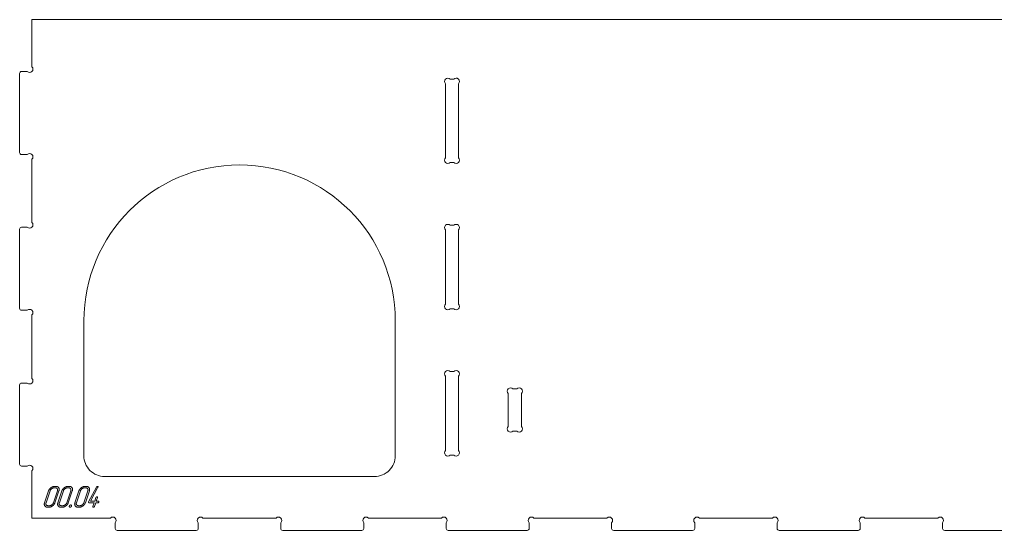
# Model space of a CAD drawing. Header units: millimetres. Extents: x 10 to 1367, y -717 to -10.
# Drawn here: x 433.7 to 903.8, y -683.2 to -437.2 of the extents above; entities that cross this region are included whole.
import ezdxf

# ---------------------------------------------------------------- set-up
doc = ezdxf.new("R2010")
doc.units = ezdxf.units.MM
doc.layers.add('cut', color=7, linetype='Continuous', lineweight=0)
doc.layers.add('mark', color=7, linetype='Continuous', lineweight=0)

msp = doc.modelspace()

# ---------------------------------------------------------------- linework, layer by layer
at = {"layer": 'cut'}
msp.add_lwpolyline([(917.33, -683.2), (879.33, -683.2, -0.414214), (878.33, -682.2), (878.33, -679.44, 1), (876.08, -677.2), (840.87, -677.2, 1), (838.63, -679.44), (838.63, -682.2, -0.414214), (837.63, -683.2), (799.63, -683.2, -0.414214), (798.63, -682.2), (798.63, -679.44, 1), (796.38, -677.2), (761.17, -677.2, 1), (758.93, -679.44), (758.93, -682.2, -0.414214), (757.93, -683.2), (719.93, -683.2, -0.414214), (718.93, -682.2), (718.93, -679.44, 1), (716.68, -677.2), (681.47, -677.2, 1), (679.23, -679.44), (679.23, -682.2, -0.414214), (678.23, -683.2), (640.23, -683.2, -0.414214), (639.23, -682.2), (639.23, -679.44, 1), (636.98, -677.2), (601.77, -677.2, 1), (599.53, -679.44), (599.53, -682.2, -0.414214), (598.53, -683.2), (560.53, -683.2, -0.414214), (559.53, -682.2), (559.53, -679.44, 1), (557.28, -677.2), (522.07, -677.2, 1), (519.83, -679.44), (519.83, -682.2, -0.414214), (518.83, -683.2), (480.83, -683.2, -0.414214), (479.83, -682.2), (479.83, -679.44, 1), (477.58, -677.2), (439.73, -677.2), (439.73, -654.44, 1), (437.48, -652.2), (434.73, -652.2, -0.414214), (433.73, -651.2), (433.73, -613.2, -0.414214), (434.73, -612.2), (437.48, -612.2, 1), (439.73, -609.95), (439.73, -579.44, 1), (437.48, -577.2), (434.73, -577.2, -0.414214), (433.73, -576.2), (433.73, -538.2, -0.414214), (434.73, -537.2), (437.48, -537.2, 1), (439.73, -534.95), (439.73, -504.44, 1), (437.48, -502.2), (434.73, -502.2, -0.414214), (433.73, -501.2), (433.73, -463.2, -0.414214), (434.73, -462.2), (437.48, -462.2, 1), (439.73, -459.95), (439.73, -437.2), (1038.03, -437.2)], format="xyb", dxfattribs=at)
for points in [[(645.13, -468.1, 1), (642.88, -465.86), (641.17, -465.86, 1), (638.93, -468.1), (638.93, -503.81, 1), (641.17, -506.06), (642.88, -506.06, 1), (645.13, -503.81)], [(464.73, -614.7), (464.73, -647.2, 0.414214), (474.73, -657.2), (604.73, -657.2, 0.414214), (614.73, -647.2), (614.73, -582.2, 1), (464.73, -582.2)], [(645.13, -538.52, 1), (642.88, -536.27), (641.17, -536.27, 1), (638.93, -538.52), (638.93, -574.23, 1), (641.17, -576.47), (642.88, -576.47, 1), (645.13, -574.23)], [(645.13, -608.93, 1), (642.88, -606.68), (641.17, -606.68, 1), (638.93, -608.93), (638.93, -644.64, 1), (641.17, -646.88), (642.88, -646.88, 1), (645.13, -644.64)], [(675.53, -617.24, 1), (673.28, -615), (671.37, -615, 1), (669.13, -617.24), (669.13, -633.15, 1), (671.37, -635.4), (673.28, -635.4, 1), (675.53, -633.15)]]:
    msp.add_lwpolyline(points, format="xyb", close=True, dxfattribs=at)
at = {"layer": 'mark'}
for points in [[(447.72, -664.13), (445.78, -669.84), (445.74, -669.95), (445.71, -670.06), (445.69, -670.17), (445.67, -670.27), (445.66, -670.38), (445.65, -670.48), (445.65, -670.58), (445.66, -670.67), (445.67, -670.77), (445.69, -670.86), (445.71, -670.95), (445.74, -671.03), (445.78, -671.12), (445.82, -671.2), (445.87, -671.28), (445.92, -671.36), (445.98, -671.44), (446.04, -671.51), (446.1, -671.57), (446.17, -671.63), (446.24, -671.69), (446.31, -671.74), (446.38, -671.79), (446.46, -671.83), (446.54, -671.87), (446.63, -671.9), (446.71, -671.92), (446.8, -671.95), (446.89, -671.96), (446.99, -671.97), (447.09, -671.98), (447.19, -671.98), (447.9, -671.98), (448.02, -671.98), (448.13, -671.97), (448.24, -671.96), (448.35, -671.94), (448.46, -671.92), (448.57, -671.9), (448.68, -671.86), (448.78, -671.83), (448.89, -671.78), (449, -671.74), (449.11, -671.69), (449.22, -671.63), (449.32, -671.57), (449.43, -671.5), (449.53, -671.43), (449.64, -671.35), (449.74, -671.27), (449.84, -671.19), (449.94, -671.11), (450.03, -671.02), (450.11, -670.93), (450.2, -670.84), (450.27, -670.75), (450.35, -670.66), (450.42, -670.56), (450.48, -670.47), (450.54, -670.37), (450.6, -670.27), (450.65, -670.16), (450.7, -670.06), (450.74, -669.95), (450.78, -669.84), (452.72, -664.13), (452.76, -664.02), (452.79, -663.91), (452.81, -663.8), (452.83, -663.7), (452.84, -663.6), (452.85, -663.5), (452.85, -663.4), (452.85, -663.3), (452.84, -663.21), (452.82, -663.12), (452.8, -663.03), (452.77, -662.94), (452.74, -662.85), (452.7, -662.77), (452.65, -662.69), (452.6, -662.61), (452.55, -662.53), (452.49, -662.46), (452.43, -662.4), (452.36, -662.34), (452.3, -662.28), (452.22, -662.23), (452.15, -662.18), (452.07, -662.14), (451.98, -662.1), (451.9, -662.07), (451.81, -662.05), (451.71, -662.02), (451.62, -662.01), (451.51, -661.99), (451.41, -661.99), (451.3, -661.98), (450.59, -661.98), (450.48, -661.99), (450.36, -661.99), (450.25, -662.01), (450.14, -662.02), (450.03, -662.05), (449.92, -662.07), (449.81, -662.11), (449.7, -662.14), (449.59, -662.19), (449.49, -662.24), (449.38, -662.29), (449.27, -662.35), (449.17, -662.41), (449.06, -662.48), (448.95, -662.55), (448.85, -662.63), (448.75, -662.71), (448.65, -662.79), (448.55, -662.88), (448.46, -662.96), (448.38, -663.05), (448.3, -663.14), (448.22, -663.23), (448.15, -663.32), (448.08, -663.42), (448.01, -663.51), (447.95, -663.61), (447.9, -663.71), (447.85, -663.81), (447.8, -663.92), (447.76, -664.02)], [(448.43, -664.13), (446.49, -669.84), (446.47, -669.91), (446.45, -669.98), (446.43, -670.05), (446.42, -670.12), (446.41, -670.19), (446.41, -670.25), (446.41, -670.32), (446.41, -670.38), (446.42, -670.44), (446.43, -670.5), (446.45, -670.56), (446.47, -670.62), (446.49, -670.68), (446.52, -670.74), (446.55, -670.79), (446.58, -670.84), (446.62, -670.9), (446.66, -670.94), (446.7, -670.99), (446.74, -671.03), (446.79, -671.07), (446.84, -671.1), (446.89, -671.14), (446.94, -671.16), (446.99, -671.19), (447.05, -671.21), (447.11, -671.23), (447.17, -671.24), (447.23, -671.25), (447.3, -671.26), (447.36, -671.27), (447.43, -671.27), (448.15, -671.27), (448.22, -671.27), (448.29, -671.26), (448.36, -671.26), (448.44, -671.24), (448.51, -671.23), (448.58, -671.21), (448.65, -671.19), (448.72, -671.17), (448.79, -671.14), (448.87, -671.11), (448.94, -671.08), (449.01, -671.04), (449.08, -671), (449.15, -670.96), (449.22, -670.91), (449.29, -670.86), (449.36, -670.81), (449.43, -670.76), (449.49, -670.7), (449.55, -670.65), (449.61, -670.59), (449.67, -670.53), (449.72, -670.47), (449.77, -670.4), (449.82, -670.34), (449.86, -670.27), (449.9, -670.21), (449.94, -670.14), (449.98, -670.06), (450.01, -669.99), (450.04, -669.92), (450.07, -669.84), (452.01, -664.13), (452.03, -664.05), (452.05, -663.98), (452.07, -663.91), (452.08, -663.84), (452.09, -663.78), (452.09, -663.71), (452.09, -663.65), (452.09, -663.58), (452.08, -663.52), (452.07, -663.46), (452.06, -663.4), (452.04, -663.34), (452.02, -663.28), (451.99, -663.23), (451.96, -663.17), (451.93, -663.12), (451.89, -663.07), (451.86, -663.02), (451.82, -662.98), (451.77, -662.94), (451.73, -662.9), (451.68, -662.86), (451.63, -662.83), (451.57, -662.8), (451.52, -662.78), (451.46, -662.76), (451.4, -662.74), (451.34, -662.72), (451.27, -662.71), (451.2, -662.71), (451.13, -662.7), (451.06, -662.7), (450.35, -662.7), (450.27, -662.7), (450.2, -662.71), (450.12, -662.71), (450.05, -662.72), (449.98, -662.74), (449.91, -662.76), (449.83, -662.78), (449.76, -662.8), (449.69, -662.83), (449.62, -662.86), (449.55, -662.9), (449.47, -662.93), (449.4, -662.97), (449.33, -663.02), (449.26, -663.07), (449.19, -663.12), (449.12, -663.17), (449.06, -663.22), (449, -663.28), (448.94, -663.34), (448.88, -663.39), (448.82, -663.45), (448.77, -663.52), (448.72, -663.58), (448.68, -663.64), (448.63, -663.71), (448.59, -663.77), (448.55, -663.84), (448.52, -663.91), (448.49, -663.98), (448.46, -664.05)], [(454.15, -664.13), (452.2, -669.84), (452.17, -669.95), (452.14, -670.06), (452.12, -670.17), (452.1, -670.27), (452.09, -670.38), (452.08, -670.48), (452.08, -670.58), (452.09, -670.67), (452.1, -670.77), (452.12, -670.86), (452.14, -670.95), (452.17, -671.03), (452.21, -671.12), (452.25, -671.2), (452.29, -671.28), (452.35, -671.36), (452.4, -671.44), (452.47, -671.51), (452.53, -671.57), (452.6, -671.63), (452.66, -671.69), (452.74, -671.74), (452.81, -671.79), (452.89, -671.83), (452.97, -671.87), (453.05, -671.9), (453.14, -671.92), (453.23, -671.95), (453.32, -671.96), (453.42, -671.97), (453.52, -671.98), (453.62, -671.98), (454.33, -671.98), (454.44, -671.98), (454.56, -671.97), (454.67, -671.96), (454.78, -671.94), (454.89, -671.92), (455, -671.9), (455.1, -671.86), (455.21, -671.83), (455.32, -671.78), (455.43, -671.74), (455.54, -671.69), (455.64, -671.63), (455.75, -671.57), (455.86, -671.5), (455.96, -671.43), (456.07, -671.35), (456.17, -671.27), (456.27, -671.19), (456.37, -671.11), (456.46, -671.02), (456.54, -670.93), (456.62, -670.84), (456.7, -670.75), (456.78, -670.66), (456.85, -670.56), (456.91, -670.47), (456.97, -670.37), (457.03, -670.27), (457.08, -670.16), (457.13, -670.06), (457.17, -669.95), (457.21, -669.84), (459.15, -664.13), (459.19, -664.02), (459.22, -663.91), (459.24, -663.8), (459.26, -663.7), (459.27, -663.6), (459.28, -663.5), (459.28, -663.4), (459.27, -663.3), (459.26, -663.21), (459.25, -663.12), (459.23, -663.03), (459.2, -662.94), (459.17, -662.85), (459.13, -662.77), (459.08, -662.69), (459.03, -662.61), (458.98, -662.53), (458.92, -662.46), (458.86, -662.4), (458.79, -662.34), (458.72, -662.28), (458.65, -662.23), (458.58, -662.18), (458.5, -662.14), (458.41, -662.1), (458.33, -662.07), (458.24, -662.05), (458.14, -662.02), (458.04, -662.01), (457.94, -661.99), (457.84, -661.99), (457.73, -661.98), (457.02, -661.98), (456.9, -661.99), (456.79, -661.99), (456.68, -662.01), (456.57, -662.02), (456.46, -662.05), (456.35, -662.07), (456.24, -662.11), (456.13, -662.14), (456.02, -662.19), (455.92, -662.24), (455.81, -662.29), (455.7, -662.35), (455.59, -662.41), (455.49, -662.48), (455.38, -662.55), (455.28, -662.63), (455.17, -662.71), (455.08, -662.79), (454.98, -662.88), (454.89, -662.96), (454.81, -663.05), (454.72, -663.14), (454.65, -663.23), (454.57, -663.32), (454.51, -663.42), (454.44, -663.51), (454.38, -663.61), (454.33, -663.71), (454.27, -663.81), (454.23, -663.92), (454.18, -664.02)], [(454.86, -664.13), (452.92, -669.84), (452.9, -669.91), (452.88, -669.98), (452.86, -670.05), (452.85, -670.12), (452.84, -670.19), (452.84, -670.25), (452.84, -670.32), (452.84, -670.38), (452.85, -670.44), (452.86, -670.5), (452.88, -670.56), (452.9, -670.62), (452.92, -670.68), (452.94, -670.74), (452.97, -670.79), (453.01, -670.84), (453.05, -670.9), (453.09, -670.94), (453.13, -670.99), (453.17, -671.03), (453.22, -671.07), (453.26, -671.1), (453.31, -671.14), (453.37, -671.16), (453.42, -671.19), (453.48, -671.21), (453.54, -671.23), (453.6, -671.24), (453.66, -671.25), (453.72, -671.26), (453.79, -671.27), (453.86, -671.27), (454.58, -671.27), (454.65, -671.27), (454.72, -671.26), (454.79, -671.26), (454.86, -671.24), (454.94, -671.23), (455.01, -671.21), (455.08, -671.19), (455.15, -671.17), (455.22, -671.14), (455.29, -671.11), (455.37, -671.08), (455.44, -671.04), (455.51, -671), (455.58, -670.96), (455.65, -670.91), (455.72, -670.86), (455.79, -670.81), (455.86, -670.76), (455.92, -670.7), (455.98, -670.65), (456.04, -670.59), (456.1, -670.53), (456.15, -670.47), (456.2, -670.4), (456.25, -670.34), (456.29, -670.27), (456.33, -670.21), (456.37, -670.14), (456.41, -670.06), (456.44, -669.99), (456.47, -669.92), (456.5, -669.84), (458.44, -664.13), (458.46, -664.05), (458.48, -663.98), (458.5, -663.91), (458.51, -663.84), (458.52, -663.78), (458.52, -663.71), (458.52, -663.65), (458.52, -663.58), (458.51, -663.52), (458.5, -663.46), (458.49, -663.4), (458.47, -663.34), (458.45, -663.28), (458.42, -663.23), (458.39, -663.17), (458.36, -663.12), (458.32, -663.07), (458.28, -663.02), (458.24, -662.98), (458.2, -662.94), (458.15, -662.9), (458.11, -662.86), (458.06, -662.83), (458, -662.8), (457.95, -662.78), (457.89, -662.76), (457.83, -662.74), (457.77, -662.72), (457.7, -662.71), (457.63, -662.71), (457.56, -662.7), (457.49, -662.7), (456.77, -662.7), (456.7, -662.7), (456.63, -662.71), (456.55, -662.71), (456.48, -662.72), (456.41, -662.74), (456.33, -662.76), (456.26, -662.78), (456.19, -662.8), (456.12, -662.83), (456.05, -662.86), (455.97, -662.9), (455.9, -662.93), (455.83, -662.97), (455.76, -663.02), (455.69, -663.07), (455.62, -663.12), (455.55, -663.17), (455.49, -663.22), (455.42, -663.28), (455.36, -663.34), (455.31, -663.39), (455.25, -663.45), (455.2, -663.52), (455.15, -663.58), (455.1, -663.64), (455.06, -663.71), (455.02, -663.77), (454.98, -663.84), (454.95, -663.91), (454.92, -663.98), (454.89, -664.05)], [(462.36, -664.13), (460.42, -669.84), (460.38, -669.95), (460.35, -670.06), (460.33, -670.17), (460.31, -670.27), (460.3, -670.38), (460.29, -670.48), (460.29, -670.58), (460.3, -670.67), (460.31, -670.77), (460.33, -670.86), (460.35, -670.95), (460.38, -671.03), (460.42, -671.12), (460.46, -671.2), (460.51, -671.28), (460.56, -671.36), (460.62, -671.44), (460.68, -671.51), (460.74, -671.57), (460.81, -671.63), (460.88, -671.69), (460.95, -671.74), (461.03, -671.79), (461.1, -671.83), (461.18, -671.87), (461.27, -671.9), (461.36, -671.92), (461.45, -671.95), (461.54, -671.96), (461.63, -671.97), (461.73, -671.98), (461.83, -671.98), (462.55, -671.98), (462.66, -671.98), (462.77, -671.97), (462.88, -671.96), (462.99, -671.94), (463.1, -671.92), (463.21, -671.9), (463.32, -671.86), (463.43, -671.83), (463.54, -671.78), (463.64, -671.74), (463.75, -671.69), (463.86, -671.63), (463.97, -671.57), (464.07, -671.5), (464.18, -671.43), (464.28, -671.35), (464.39, -671.27), (464.49, -671.19), (464.58, -671.11), (464.67, -671.02), (464.76, -670.93), (464.84, -670.84), (464.92, -670.75), (464.99, -670.66), (465.06, -670.56), (465.12, -670.47), (465.19, -670.37), (465.24, -670.27), (465.29, -670.16), (465.34, -670.06), (465.39, -669.95), (465.43, -669.84), (467.37, -664.13), (467.4, -664.02), (467.43, -663.91), (467.46, -663.8), (467.47, -663.7), (467.49, -663.6), (467.49, -663.5), (467.49, -663.4), (467.49, -663.3), (467.48, -663.21), (467.46, -663.12), (467.44, -663.03), (467.41, -662.94), (467.38, -662.85), (467.34, -662.77), (467.3, -662.69), (467.25, -662.61), (467.19, -662.53), (467.13, -662.46), (467.07, -662.4), (467.01, -662.34), (466.94, -662.28), (466.87, -662.23), (466.79, -662.18), (466.71, -662.14), (466.63, -662.1), (466.54, -662.07), (466.45, -662.05), (466.36, -662.02), (466.26, -662.01), (466.16, -661.99), (466.05, -661.99), (465.95, -661.98), (465.23, -661.98), (465.12, -661.99), (465.01, -661.99), (464.9, -662.01), (464.78, -662.02), (464.67, -662.05), (464.56, -662.07), (464.45, -662.11), (464.35, -662.14), (464.24, -662.19), (464.13, -662.24), (464.02, -662.29), (463.91, -662.35), (463.81, -662.41), (463.7, -662.48), (463.6, -662.55), (463.49, -662.63), (463.39, -662.71), (463.29, -662.79), (463.2, -662.88), (463.11, -662.96), (463.02, -663.05), (462.94, -663.14), (462.86, -663.23), (462.79, -663.32), (462.72, -663.42), (462.66, -663.51), (462.6, -663.61), (462.54, -663.71), (462.49, -663.81), (462.44, -663.92), (462.4, -664.02)], [(463.07, -664.13), (461.13, -669.84), (461.11, -669.91), (461.09, -669.98), (461.08, -670.05), (461.06, -670.12), (461.06, -670.19), (461.05, -670.25), (461.05, -670.32), (461.06, -670.38), (461.06, -670.44), (461.08, -670.5), (461.09, -670.56), (461.11, -670.62), (461.13, -670.68), (461.16, -670.74), (461.19, -670.79), (461.22, -670.84), (461.26, -670.9), (461.3, -670.94), (461.34, -670.99), (461.38, -671.03), (461.43, -671.07), (461.48, -671.1), (461.53, -671.14), (461.58, -671.16), (461.63, -671.19), (461.69, -671.21), (461.75, -671.23), (461.81, -671.24), (461.87, -671.25), (461.94, -671.26), (462.01, -671.27), (462.08, -671.27), (462.79, -671.27), (462.86, -671.27), (462.93, -671.26), (463.01, -671.26), (463.08, -671.24), (463.15, -671.23), (463.22, -671.21), (463.29, -671.19), (463.37, -671.17), (463.44, -671.14), (463.51, -671.11), (463.58, -671.08), (463.65, -671.04), (463.72, -671), (463.79, -670.96), (463.86, -670.91), (463.94, -670.86), (464, -670.81), (464.07, -670.76), (464.14, -670.7), (464.2, -670.65), (464.25, -670.59), (464.31, -670.53), (464.36, -670.47), (464.41, -670.4), (464.46, -670.34), (464.5, -670.27), (464.55, -670.21), (464.58, -670.14), (464.62, -670.06), (464.65, -669.99), (464.68, -669.92), (464.71, -669.84), (466.65, -664.13), (466.68, -664.05), (466.7, -663.98), (466.71, -663.91), (466.72, -663.84), (466.73, -663.78), (466.73, -663.71), (466.74, -663.65), (466.73, -663.58), (466.73, -663.52), (466.72, -663.46), (466.7, -663.4), (466.68, -663.34), (466.66, -663.28), (466.64, -663.23), (466.61, -663.17), (466.57, -663.12), (466.54, -663.07), (466.5, -663.02), (466.46, -662.98), (466.41, -662.94), (466.37, -662.9), (466.32, -662.86), (466.27, -662.83), (466.22, -662.8), (466.16, -662.78), (466.1, -662.76), (466.04, -662.74), (465.98, -662.72), (465.91, -662.71), (465.85, -662.71), (465.78, -662.7), (465.7, -662.7), (464.99, -662.7), (464.91, -662.7), (464.84, -662.71), (464.77, -662.71), (464.69, -662.72), (464.62, -662.74), (464.55, -662.76), (464.48, -662.78), (464.4, -662.8), (464.33, -662.83), (464.26, -662.86), (464.19, -662.9), (464.12, -662.93), (464.05, -662.97), (463.98, -663.02), (463.91, -663.07), (463.84, -663.12), (463.77, -663.17), (463.7, -663.22), (463.64, -663.28), (463.58, -663.34), (463.52, -663.39), (463.47, -663.45), (463.41, -663.52), (463.37, -663.58), (463.32, -663.64), (463.28, -663.71), (463.24, -663.77), (463.2, -663.84), (463.16, -663.91), (463.13, -663.98), (463.1, -664.05)], [(471.3, -661.98), (471.05, -662.06), (471.02, -662.07), (470.99, -662.1), (470.96, -662.12), (470.94, -662.14), (470.92, -662.17), (470.89, -662.2), (470.87, -662.24), (470.86, -662.27), (467, -669.41), (466.96, -669.5), (466.95, -669.53), (466.95, -669.57), (466.94, -669.6), (466.94, -669.63), (466.95, -669.66), (466.95, -669.69), (466.97, -669.72), (466.98, -669.74), (467, -669.76), (467.02, -669.79), (467.04, -669.8), (467.07, -669.82), (467.1, -669.83), (467.13, -669.84), (467.17, -669.84), (467.2, -669.84), (469.7, -669.84), (469.1, -671.63), (469.08, -671.67), (469.07, -671.72), (469.07, -671.75), (469.07, -671.79), (469.07, -671.82), (469.08, -671.85), (469.09, -671.88), (469.11, -671.9), (469.15, -671.92), (469.18, -671.94), (469.22, -671.95), (469.24, -671.96), (469.27, -671.97), (469.29, -671.98), (469.31, -671.98), (469.33, -671.99), (469.37, -671.98), (469.41, -671.98), (469.45, -671.97), (469.48, -671.96), (469.52, -671.95), (469.55, -671.94), (469.59, -671.92), (469.62, -671.9), (469.65, -671.87), (469.68, -671.85), (469.71, -671.82), (469.73, -671.78), (469.76, -671.75), (469.78, -671.71), (469.79, -671.67), (469.81, -671.63), (470.42, -669.84), (471.5, -669.84), (471.54, -669.84), (471.58, -669.83), (471.62, -669.83), (471.66, -669.81), (471.7, -669.8), (471.73, -669.78), (471.77, -669.75), (471.8, -669.73), (471.83, -669.7), (471.86, -669.67), (471.89, -669.64), (471.91, -669.61), (471.93, -669.58), (471.95, -669.55), (471.96, -669.52), (471.98, -669.48), (471.98, -669.45), (471.99, -669.42), (471.99, -669.39), (471.99, -669.36), (471.98, -669.33), (471.97, -669.3), (471.96, -669.27), (471.94, -669.24), (471.92, -669.21), (471.9, -669.19), (471.88, -669.17), (471.85, -669.16), (471.83, -669.14), (471.8, -669.13), (471.77, -669.13), (471.74, -669.13), (470.66, -669.13), (471.27, -667.33), (471.28, -667.29), (471.29, -667.25), (471.29, -667.22), (471.29, -667.18), (471.29, -667.15), (471.28, -667.12), (471.26, -667.09), (471.25, -667.07), (471.22, -667.05), (471.2, -667.03), (471.18, -667.01), (471.15, -667), (471.12, -666.99), (471.1, -666.98), (471.07, -666.98), (471.03, -666.98), (471, -666.98), (470.96, -666.98), (470.93, -666.99), (470.89, -667.01), (470.85, -667.02), (470.82, -667.05), (470.78, -667.07), (470.74, -667.1), (470.71, -667.13), (470.68, -667.16), (470.65, -667.19), (470.62, -667.22), (470.6, -667.25), (470.58, -667.28), (470.57, -667.31), (470.56, -667.33), (469.95, -669.13), (467.88, -669.13), (471.51, -662.41), (471.54, -662.33), (471.55, -662.3), (471.56, -662.26), (471.56, -662.22), (471.56, -662.19), (471.56, -662.16), (471.55, -662.13), (471.53, -662.11), (471.52, -662.08), (471.5, -662.06), (471.47, -662.04), (471.45, -662.02), (471.42, -662.01), (471.39, -662), (471.36, -661.99), (471.33, -661.99)], [(458.45, -670.91), (458.4, -670.91), (458.35, -670.92), (458.3, -670.93), (458.26, -670.94), (458.21, -670.96), (458.17, -670.98), (458.12, -671), (458.08, -671.03), (458.04, -671.06), (458, -671.09), (457.96, -671.13), (457.93, -671.17), (457.89, -671.21), (457.86, -671.24), (457.84, -671.27), (457.81, -671.31), (457.79, -671.34), (457.77, -671.36), (457.75, -671.39), (457.74, -671.42), (457.73, -671.44), (457.73, -671.45), (457.73, -671.46), (457.72, -671.48), (457.71, -671.51), (457.7, -671.55), (457.7, -671.59), (457.7, -671.63), (457.7, -671.66), (457.7, -671.7), (457.71, -671.73), (457.71, -671.77), (457.73, -671.8), (457.74, -671.83), (457.76, -671.86), (457.77, -671.88), (457.79, -671.9), (457.81, -671.91), (457.84, -671.93), (457.86, -671.94), (457.89, -671.95), (457.92, -671.96), (457.95, -671.97), (457.98, -671.98), (458.02, -671.98), (458.05, -671.98), (458.09, -671.98), (458.13, -671.98), (458.17, -671.98), (458.21, -671.97), (458.24, -671.97), (458.28, -671.96), (458.32, -671.94), (458.35, -671.93), (458.39, -671.91), (458.42, -671.9), (458.45, -671.88), (458.49, -671.85), (458.52, -671.83), (458.55, -671.8), (458.61, -671.75), (458.66, -671.69), (458.7, -671.64), (458.74, -671.58), (458.77, -671.52), (458.8, -671.46), (458.81, -671.43), (458.81, -671.4), (458.82, -671.37), (458.82, -671.34), (458.82, -671.31), (458.82, -671.28), (458.82, -671.26), (458.82, -671.23), (458.81, -671.2), (458.8, -671.17), (458.79, -671.14), (458.77, -671.12), (458.74, -671.06), (458.72, -671.04), (458.7, -671.02), (458.68, -671), (458.66, -670.98), (458.63, -670.96), (458.61, -670.95), (458.59, -670.94), (458.56, -670.93), (458.53, -670.92), (458.51, -670.92), (458.48, -670.91)]]:
    msp.add_lwpolyline(points, close=True, dxfattribs=at)

doc.saveas('drawing.dxf')
